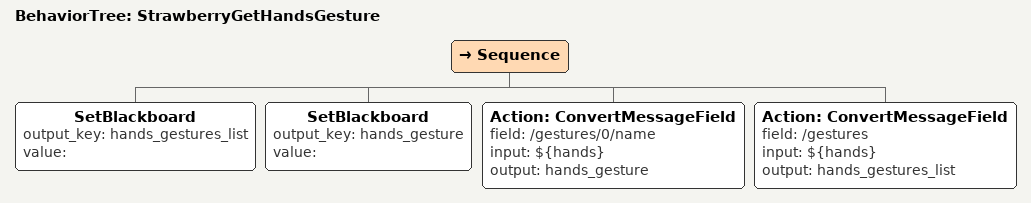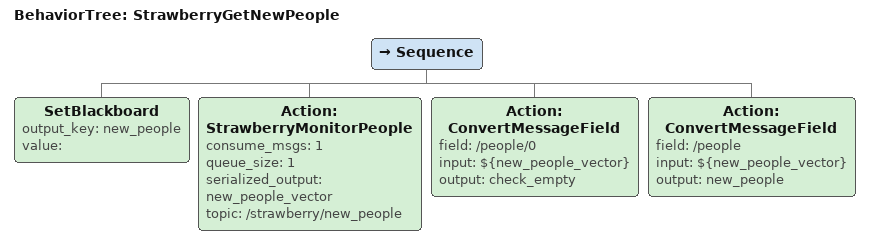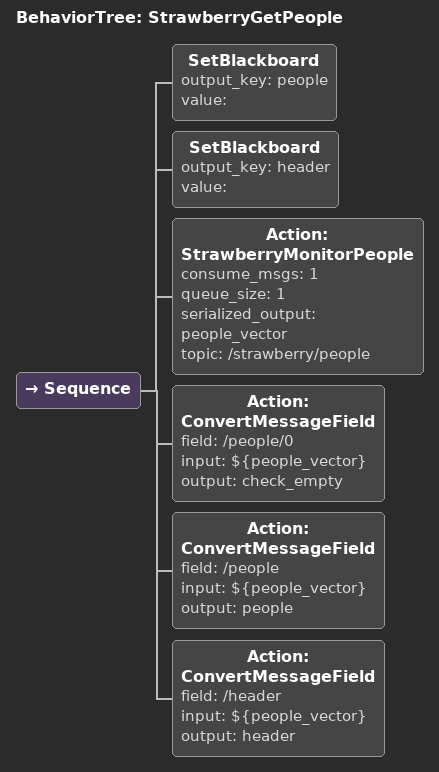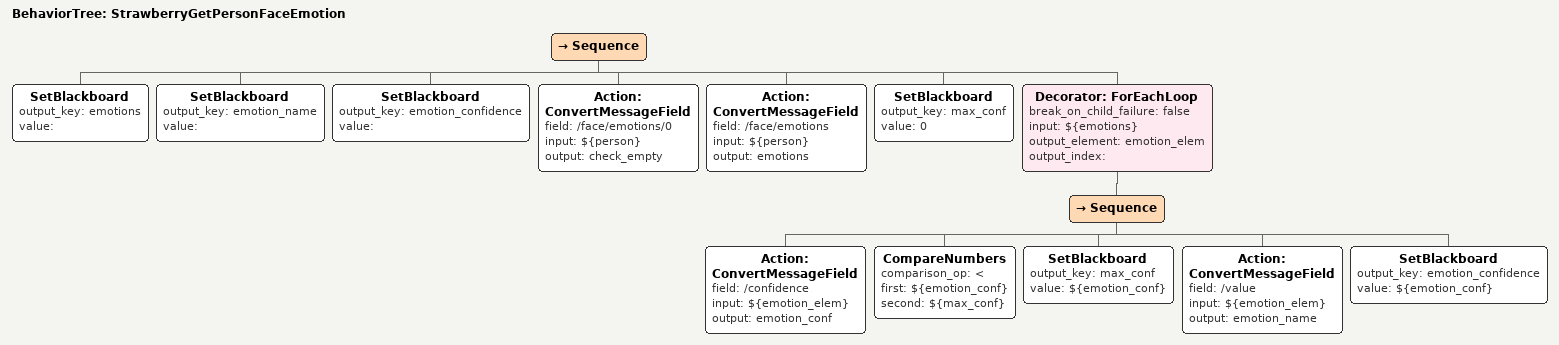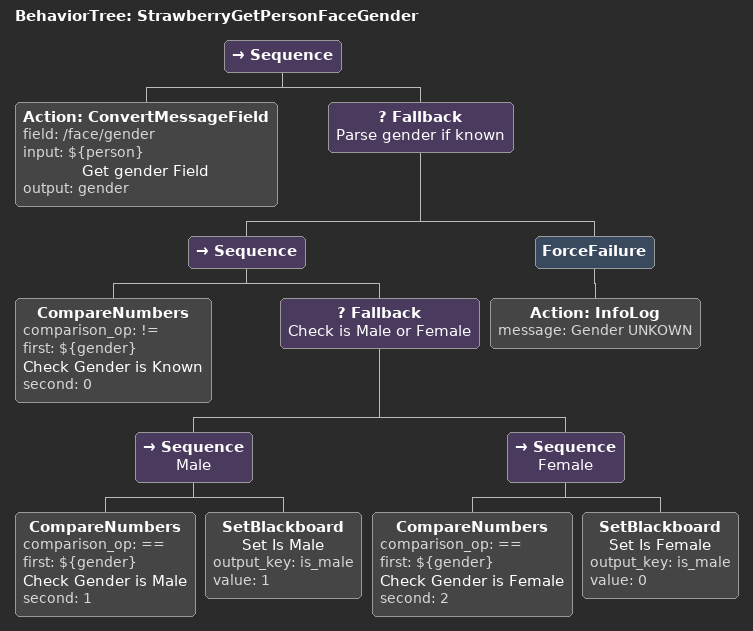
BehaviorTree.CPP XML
<BehaviorTree ID="StrawberryGetHandsGesture">
    <Sequence>
        <SetBlackboard output_key="hands_gestures_list" value=""/>
        <SetBlackboard output_key="hands_gesture" value=""/>
        <Action ID="ConvertMessageField" field="/gestures/0/name" input="${hands}" output="hands_gesture"/>
        <Action ID="ConvertMessageField" field="/gestures" input="${hands}" output="hands_gestures_list"/>
    </Sequence>
</BehaviorTree>

<BehaviorTree ID="StrawberryGetNewPeople">
    <Sequence>
        <SetBlackboard output_key="new_people" value=""/>
        <Action ID="StrawberryMonitorPeople" consume_msgs="1" queue_size="1" serialized_output="new_people_vector" topic="/strawberry/new_people"/>
        <Action ID="ConvertMessageField" field="/people/0" input="${new_people_vector}" output="check_empty"/>
        <Action ID="ConvertMessageField" field="/people" input="${new_people_vector}" output="new_people"/>
    </Sequence>
</BehaviorTree>

<BehaviorTree ID="StrawberryGetPeople">
    <Sequence>
        <SetBlackboard output_key="people" value=""/>
        <SetBlackboard output_key="header" value=""/>
        <Action ID="StrawberryMonitorPeople" consume_msgs="1" queue_size="1" serialized_output="people_vector" topic="/strawberry/people"/>
        <Action ID="ConvertMessageField" field="/people/0" input="${people_vector}" output="check_empty"/>
        <Action ID="ConvertMessageField" field="/people" input="${people_vector}" output="people"/>
        <Action ID="ConvertMessageField" field="/header" input="${people_vector}" output="header"/>
    </Sequence>
</BehaviorTree>

<BehaviorTree ID="StrawberryGetPersonFaceEmotion">
    <Sequence>
        <SetBlackboard output_key="emotions" value=""/>
        <SetBlackboard output_key="emotion_name" value=""/>
        <SetBlackboard output_key="emotion_confidence" value=""/>
        <Action ID="ConvertMessageField" field="/face/emotions/0" input="${person}" output="check_empty"/>
        <Action ID="ConvertMessageField" field="/face/emotions" input="${person}" output="emotions"/>
        <SetBlackboard output_key="max_conf" value="0"/>
        <Decorator ID="ForEachLoop" break_on_child_failure="false" input="${emotions}" output_element="emotion_elem" output_index="">
            <Sequence>
                <Action ID="ConvertMessageField" field="/confidence" input="${emotion_elem}" output="emotion_conf"/>
                <CompareNumbers comparison_op="&lt;" first="${emotion_conf}" second="${max_conf}"/>
                <SetBlackboard output_key="max_conf" value="${emotion_conf}"/>
                <Action ID="ConvertMessageField" field="/value" input="${emotion_elem}" output="emotion_name"/>
                <SetBlackboard output_key="emotion_confidence" value="${emotion_conf}"/>
            </Sequence>
        </Decorator>
    </Sequence>
</BehaviorTree>

<BehaviorTree ID="StrawberryGetPersonFaceGender">
    <Sequence>
        <Action ID="ConvertMessageField" field="/face/gender" input="${person}" name="Get gender Field" output="gender"/>
        <Fallback name="Parse gender if known">
            <Sequence>
                <CompareNumbers comparison_op="!=" first="${gender}" name="Check Gender is Known" second="0"/>
                <Fallback name="Check is Male or Female">
                    <Sequence name="Male">
                        <CompareNumbers comparison_op="==" first="${gender}" name="Check Gender is Male" second="1"/>
                        <SetBlackboard name="Set Is Male" output_key="is_male" value="1"/>
                    </Sequence>
                    <Sequence name="Female">
                        <CompareNumbers comparison_op="==" first="${gender}" name="Check Gender is Female" second="2"/>
                        <SetBlackboard name="Set Is Female" output_key="is_male" value="0"/>
                    </Sequence>
                </Fallback>
            </Sequence>
            <ForceFailure>
                <Action ID="InfoLog" message="Gender UNKOWN"/>
            </ForceFailure>
        </Fallback>
    </Sequence>
</BehaviorTree>
